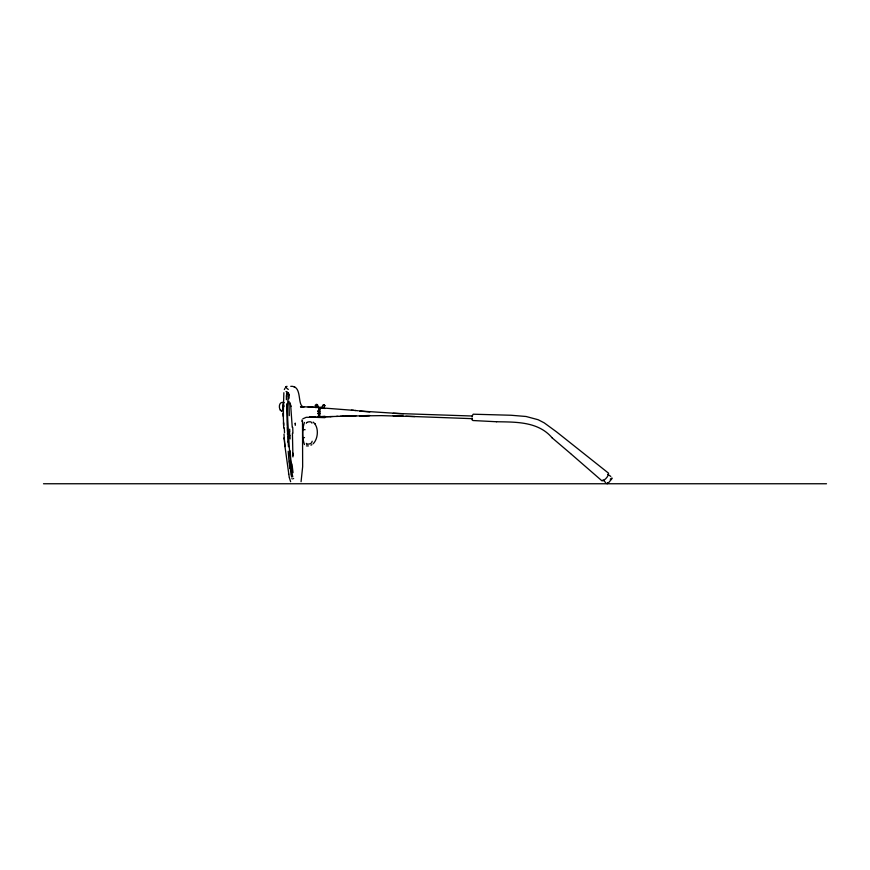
<?xml version="1.0" encoding="UTF-8"?>
<svg xmlns="http://www.w3.org/2000/svg" width="870" height="870" viewBox="0 0 870 870"><rect width="100%" height="100%" fill="white"/><g stroke="black" fill="none" stroke-linecap="round" stroke-linejoin="round"><path stroke-width="1.3" d="M283.392 407.073L283.402 404.506M283.348 409.509L283.859 392.718M283.348 411.738L283.392 405.376M283.348 410.596L283.413 403.201M283.37 407.432L283.424 402.538M286.589 396.753L286.611 395.85M289.014 395.48L289.036 394.556M472.084 417.915L472.095 419.895L472.91 420.525L496.52 421.743M316.017 407.236L316.702 404.496M317.941 407.312C318.355 406.127 317.648 403.941 316.049 404.419M318.246 413.511L318.866 411.151L319.736 411.195M315.56 417.263L318.79 417.35L318.79 413.511M315.853 407.334C320.247 405.018 319.333 411.738 318.246 411.129M324.956 416.284L319.551 416.708L319.703 412.347M319.801 409.563L319.866 407.965L325.162 408.476M322.378 407.464C322.074 406.312 322.89 404.082 324.477 404.724M323.847 404.811L324.303 407.541L315.179 407.519M301.063 481.719L302.651 466.733L302.51 421.08M472.149 416.241L473.139 414.207L511.016 415.251L526.067 416.491L538.149 419.731L544.218 422.863L556.637 431.944L608.576 473.204C608.728 476.184 604.791 480.523 602.051 480.914L570.568 453.553M286.632 395.437L286.665 394.697M286.687 394.36L286.741 393.773M301.901 421.33L302.031 419.884M286.774 393.512L286.872 392.849M306.338 423.266L306.708 422.515M288.427 392.62L287.47 406.453A30.58 2.142 87.2 0 0 287.698 418.981L289.221 446.31A46.991 3.295 87.2 0 0 289.656 451.769L290.112 456.924A51.189 3.589 87.2 0 0 292.777 476.88M302.836 418.807L306.175 417.317L315.701 417.263M312.145 441.221L311.96 441.862A2.523 2.197 -50.6 0 1 310.09 443.743A9.265 8.047 -50.6 0 1 307.143 444.135L306.849 444.059M283.435 406.855L284.022 405.942M607.195 483.198L607.119 483.763L607.869 483.296A5.133 0.685 -49.2 0 0 608.989 482.252L611.588 479.131A4.872 0.674 -49.2 0 0 612.197 478.108L611.305 478.25A5.438 0.761 -49.5 0 0 610.272 479.239M319.866 407.965L319.551 416.708M284.349 389.532L285.099 388.14M304.435 422.439C302.173 429.062 302.173 438.001 304.446 444.57M285.523 387.193L287.024 386.313M313.222 443.743C318.344 438.523 319.094 426.931 313.178 422.113M286.534 386.487L285.936 386.835M311.906 444.668L310.971 445.157M314.701 417.241L309.687 417.154M319.149 407.464L318.627 410.227A22.837 3.175 -87.9 0 0 318.474 414.588L318.79 417.35M308.382 445.918L306.447 445.897M287.317 409.422L286.567 409.487M332.655 416.534L338.006 416.349M336.462 416.404L343.063 416.197M332.971 416.523L330.132 416.621M325.434 416.73L331.709 416.567M353.242 415.99L381.375 415.632L414.957 416.567M340.268 416.273L350.066 416.056M354.525 415.969L355.917 415.925M325.075 416.741L330.448 416.61M351.969 416.023L353.579 415.99M304.511 437.621L302.542 437.653M342.813 416.197L347.913 416.099M352.404 416.012L348.141 416.088L351.241 416.034M309.492 417.154L311.058 417.165M317.844 407.388L322.476 407.388M43.5 483.753L826.5 483.753M311.982 417.176L311.34 417.165L313.711 417.219M318.072 413.489L319.714 413.554L318.931 413.5M393.186 415.806L403.343 416.11M317.974 411.097L319.431 411.162M472.377 416.023L399.384 413.565L359.723 410.999M317.887 413.467L319.562 413.533M315.06 405.322L316.082 405.355M324.369 405.659L325.391 405.692M319.018 411.129L319.866 411.173L317.844 411.108M405.855 416.241L472.279 418.666M317.572 416.567L318.801 416.61M314.646 417.296L324.945 417.665M311.416 407.16L310.318 407.116L312.341 407.193L311.601 407.171M496.509 421.743C516.051 422.091 538.291 421.406 552.222 437.936M393.273 413.293L403.43 413.707M284.142 402.636C278.596 400.537 277.998 409.422 281.673 411.325M310.166 407.106L316.104 407.345M315.636 407.334L300.476 406.638L304 406.932C296.496 406.421 303.075 385.421 290.743 386.323M308.089 407.019L308.883 407.051M325.554 408.182L353.785 410.357M305.12 429.715L302.619 429.519M300.955 406.671L303.706 406.899M302.031 406.747L300.585 406.638L302.314 406.779M351.447 410.172L352.622 410.259M353.351 410.325L358.451 410.803M302.173 406.769L303.162 406.834M359.723 411.075L369.815 411.967M354.949 410.466L355.634 410.52M281.967 410.651L280.249 410.096M293.864 386.726L294.669 387.019M286.056 391.489L287.035 391.881M287.198 409.346L287.231 409.368A26.818 26.611 -87.2 0 1 286.85 409.357M607.815 474.357L610.794 476.423M286.578 388.085L288.296 389.455M306.719 443.994L306.349 443.352M552.211 437.925L570.589 453.564M605.563 482.48L603.008 479.914M315.081 423.723L315.397 424.147M287.524 392.337L288.612 394.24M290.634 481.708L289.329 477.608M291.646 476.956L291.472 476.216M289.231 477.173L284.794 445.201M283.239 413.348L283.707 427.986M288.514 473.726L288.622 474.302M290.232 402.875L290.787 406.464L290.623 405.387M293.038 472.671L291.972 463.96M290.341 469.441L290.439 470.148M290.765 406.344L292.244 427.377M289.601 462.992L289.416 461.198M284.697 443.983L284.914 446.582L284.588 442.667M284.664 443.667L284.012 434.097M284.49 441.34L284.544 442.123M284.327 438.991L284.229 437.73L284.436 440.557M287.959 442.145L287.633 436.262M295.278 423.994L295.234 423.103L295.267 425.376M290.112 438.915L289.928 435.294M287.568 435.076L287.459 432.684M284.283 427.942L284.523 432.781M289.764 431.64L289.666 429.193M287.404 431.487L287.22 426.691M283.359 414.501L283.402 416.295M283.609 424.777L283.631 425.365L283.544 422.7L283.566 423.494M292.429 433.314L292.929 456.935M287.176 425.484L286.632 403.854M292.733 427.344L292.918 433.227M289.275 415.632L289.014 401.222M292.885 453.074L292.918 455.662M283.348 412.913L283.359 414.098M283.392 406.225L283.413 416.578M607.206 483.176A5.166 0.685 -49.7 0 1 607.412 482.817M307.132 422.254A9.265 8.047 -50.6 0 1 310.09 421.798A2.512 2.186 -50.6 0 1 311.938 423.168M288.829 398.862A43.087 1.468 86.7 0 1 288.905 393.86M291.841 469.321A49.459 3.676 88.1 0 1 290.145 450.812M289.721 435.565A70.535 8.482 88.2 0 1 289.547 431.814M290.254 468.451A50.601 3.404 87.6 0 1 289.971 466.113M289.851 468.441A60.258 5.307 88.9 0 1 289.46 465.08M286.393 399.711A41.673 1.425 86.6 0 1 286.469 394.991M293.625 478.533A53.712 4.024 88 0 1 293.549 478.707M292.266 479A55.473 3.795 88.6 0 1 291.918 478.402M291.374 475.857A47.154 2.947 87.2 0 1 291.102 474.454M291.004 473.846A46.567 2.893 87.1 0 1 290.536 470.8M289.351 464.308A46.567 3.034 87.6 0 1 288.198 451.28M288.481 446.723A50.754 3.252 87.4 0 1 288.144 441.34M287.22 393.936A90.741 5.35 80.4 0 1 287.307 393.207M288.655 398.036A116.123 7.341 77.4 0 1 288.612 395.98M363.551 415.653L359.538 415.773L369.652 415.555L363.551 415.653"/></g></svg>
